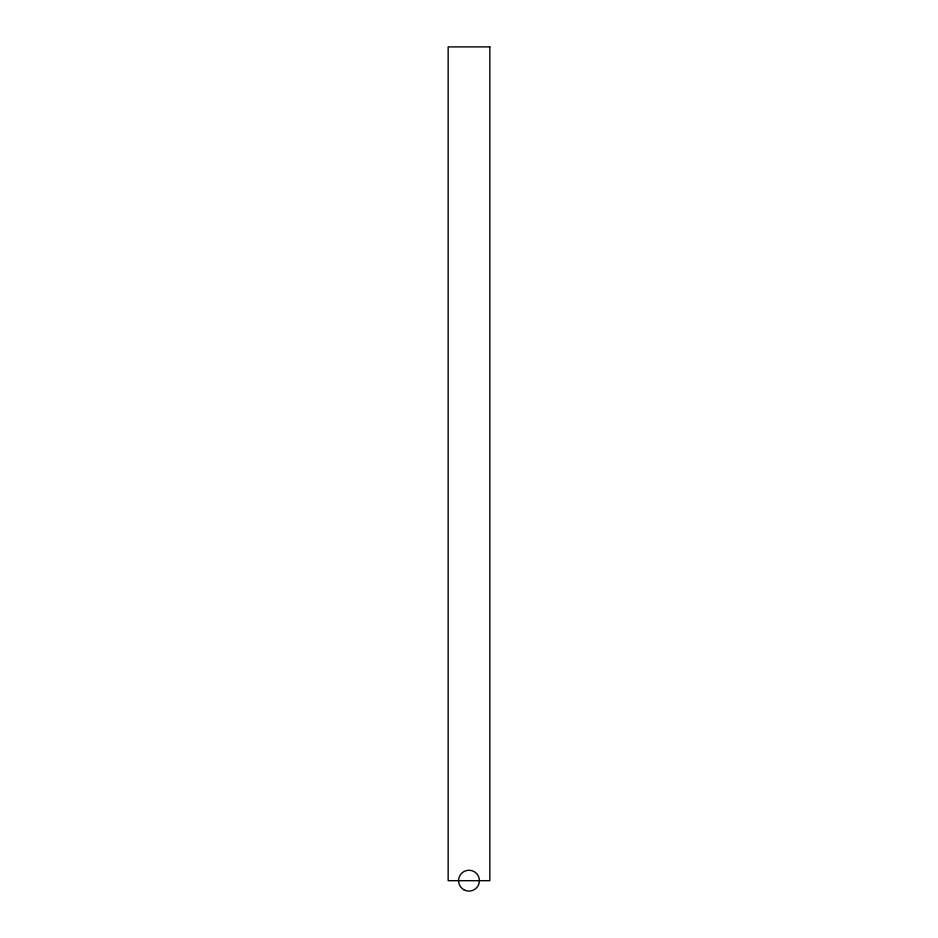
<?xml version="1.0" encoding="UTF-8"?>
<svg xmlns="http://www.w3.org/2000/svg" width="938" height="938" viewBox="0 0 938 938"><rect width="100%" height="100%" fill="white"/><g stroke="black" fill="none" stroke-linecap="round" stroke-linejoin="round"><path stroke-width="1.41" d="M489.847 46.9L448.153 46.9L448.153 880.676L489.847 880.676L489.847 46.9M463.794 889.705A10.424 10.424 0 0 0 479.424 880.676A10.424 10.424 0 0 0 463.794 871.648A10.424 10.424 0 0 0 463.794 889.705"/></g></svg>
